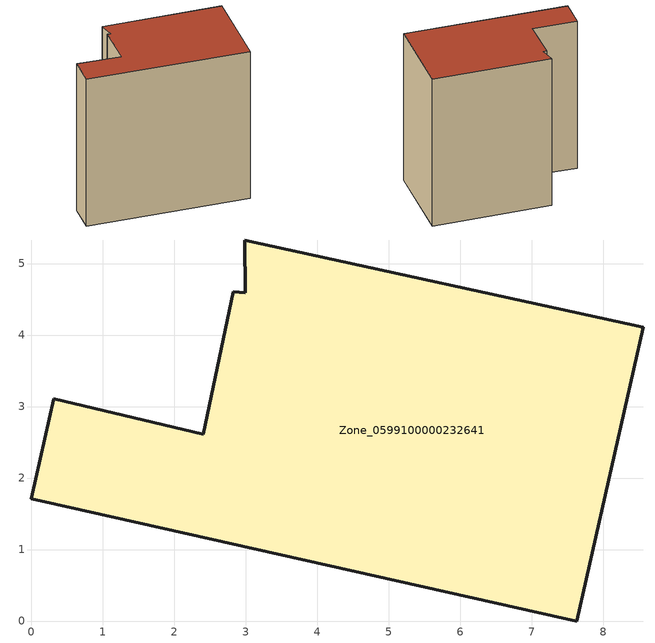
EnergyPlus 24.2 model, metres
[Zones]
Zone_0599100000232641
 floor ground (C_G): 2.99,5.33 8.56,4.11 7.63,0 0,1.71 0.31,3.11 2.4,2.61 2.83,4.61 3,4.59 z0
 wall outside (C_F): 7.63,0 8.56,4.11 2.99,5.33 3,4.59 2.83,4.61 2.4,2.61 0.31,3.11 0,1.71 7.63,0 z0:7.77
 roof outside (C_R): 8.56,4.11 2.99,5.33 3,4.59 2.83,4.61 2.4,2.61 0.31,3.11 0,1.71 7.63,0 z7.77
[BUILDING]
Pand.0599100000232641: North Axis=0; Terrain=City; Loads Convergence Tolerance Value=0.04; Temperature Convergence Tolerance Value=0.4; Solar Distribution=FullExterior; Maximum Number of Warmup Days=25; Minimum Number of Warmup Days=1
[Site:Location]
Rotterdam.The.Hague.AP_ZH_NLD Design_Conditions: Latitude=51.96; Longitude=4.45; Time Zone=1; Elevation=-4.5
[SITE:GROUNDTEMPERATURE:BUILDINGSURFACE]
18, 18, 18, 18, 18, 18, 18, 18, 18, 18, 18, 18
[MATERIAL] Thermal Absorptance=0.9; Solar Absorptance=0.7; Visible Absorptance=0.7
Name | Roughness | Thickness | Conductivity | Density | Specific Heat
G.TC.1946 | MediumSmooth | 0.15 | 1 | 540 | 1210
F.TC.1946 | Rough | 0.3 | 0.857143 | 1920 | 840
R.TC.1946 | MediumRough | 0.2 | 0.909091 | 1500 | 1000
[CONSTRUCTION]
C_G: G.TC.1946
C_F: F.TC.1946
C_R: R.TC.1946
[ZONE]
Zone_0599100000232641: Type=1; Multiplier=1; Ceiling Height=Autocalculate; Volume=Autocalculate; Floor Area=autocalculate; Part of Total Floor Area=Yes
[ZONEINFILTRATION:DESIGNFLOWRATE]
Infil_Zone_0599100000232641: Zone or ZoneList or Space or SpaceList=Zone_0599100000232641; Schedule=AlwaysOn; Design Flow Rate Calculation Method=Flow/Area; Flow Rate per Floor Area=0.003; Constant Term Coefficient=1; Temperature Term Coefficient=0; Velocity Term Coefficient=0; Velocity Squared Term Coefficient=0
[HVACTEMPLATE:ZONE:IDEALLOADSAIRSYSTEM]
Zone_0599100000232641: Maximum Heating Supply Air Temperature=50; Minimum Cooling Supply Air Temperature=13; Maximum Heating Supply Air Humidity Ratio=0.0156; Minimum Cooling Supply Air Humidity Ratio=0.0077; Heating Limit=NoLimit; Cooling Limit=NoLimit; Dehumidification Control Type=ConstantSensibleHeatRatio; Cooling Sensible Heat Ratio=0.7; Dehumidification Setpoint=60; Humidification Control Type=None; Humidification Setpoint=30; Outdoor Air Method=None; Outdoor Air Flow Rate per Person=0.00944; Outdoor Air Flow Rate per Zone Floor Area=0; Outdoor Air Flow Rate per Zone=0; Demand Controlled Ventilation Type=None; Outdoor Air Economizer Type=NoEconomizer; Heat Recovery Type=None; Sensible Heat Recovery Effectiveness=0.7; Latent Heat Recovery Effectiveness=0.65
[ZONECONTROL:THERMOSTAT]
ThermostatControl_Zone_0599100000232641: Zone or ZoneList=Zone_0599100000232641; Control Type Schedule=DualSetpointControlType; Control 1=Thermostat_Zone_0599100000232641; Temperature Difference Between Cutout And Setpoint=0
[THERMOSTATSETPOINT:DUALSETPOINT]
Thermostat_Zone_0599100000232641: Heating Setpoint Temperature Schedule=HeatingSetpoint_Zone_0599100000232641; Cooling Setpoint Temperature Schedule=CoolingSetpoint_Zone_0599100000232641
[SCHEDULE:COMPACT]
HeatingSetpoint_Zone_0599100000232641: Through: 12/31, For: AllDays, Until: 24:00, 21
CoolingSetpoint_Zone_0599100000232641: Through: 12/31, For: AllDays, Until: 24:00, 24
DualSetpointControlType: Through: 12/31, For: AllDays, Until: 24:00, 4
AlwaysOn: Through: 12/31, For: AllDays, Until: 24:00, 1
